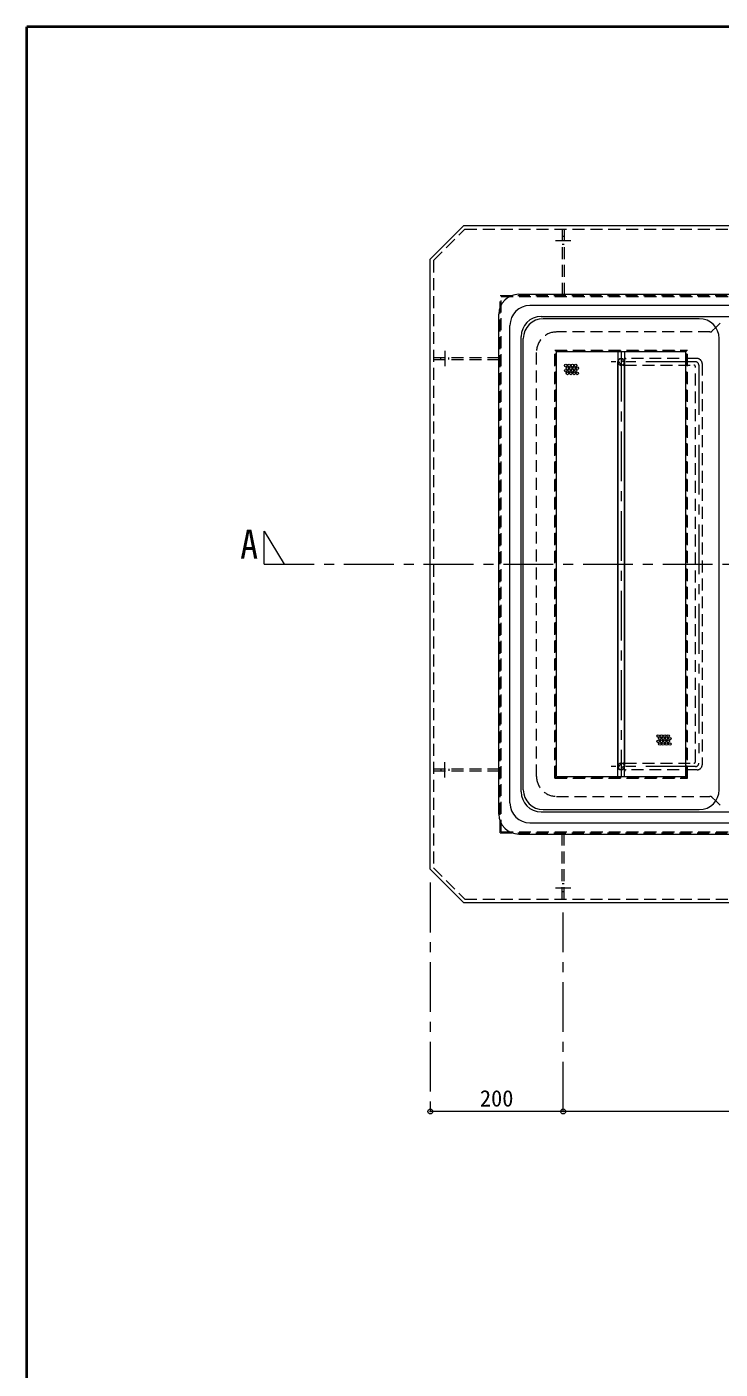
# Model space of a CAD drawing. Units: millimetres at full size, sheet at 1:15; details may follow other scales. Extents: x -3151 to 2924, y -2106 to 2109.
# Drawn here: x -3151 to -2107, y 86 to 2109 of the extents above; entities that cross this region are included whole.
import ezdxf
from ezdxf.enums import TextEntityAlignment as Align

# ---------------------------------------------------------------- set-up
doc = ezdxf.new("R2010")
doc.units = ezdxf.units.MM
doc.header["$LTSCALE"] = 15
doc.header["$PDMODE"] = 32
doc.header["$PDSIZE"] = 7.5
doc.linetypes.add('CHAIN1', pattern=[8, 5, -1, 1, -1])
doc.linetypes.add('DASHED1', pattern=[1.8, 1.2, -0.6])
doc.layers.add('0-0____1', color=7, linetype='Continuous', lineweight=9)
doc.styles.add('ＭＳ ゴシック', font='')
doc.styles.get('ＭＳ ゴシック').set_extended_font_data('MS Gothic')

msp = doc.modelspace()

# ---------------------------------------------------------------- linework, layer by layer
at = {"layer": '0-0____1', "color": 1, "lineweight": 40}
for p in [(-3150.9, -2105.83), (2924.1, 2109.17)]:
    msp.add_line(p, (-3150.9, 2109.17), dxfattribs=at)
at = {"layer": '0-0____1', "lineweight": 18}
for p, q in [((-2493.4, 1809.17), (-2543.4, 1759.17)), ((-873.4, 1809.17), (-2493.4, 1809.17)), ((-2543.4, 839.17), (-2543.4, 1759.17)), ((-2138.4, 1669.17), (-2373.4, 1669.17)), ((-2113.54, 1655.97), (-2106.98, 1662.67)), ((-2403.4, 959.17), (-2403.4, 1639.17)), ((-2108.4, 959.17), (-2108.4, 1639.17)), ((-2353.4, 979.17), (-2353.4, 1619.17)), ((-2158.4, 1619.17), (-2353.4, 1619.17)), ((-2260.9, 1619.17), (-2260.9, 1604.17)), ((-2250.9, 1619.17), (-2250.9, 1604.17)), ((-2260.9, 979.17), (-2260.9, 994.17)), ((-2250.9, 979.17), (-2250.9, 994.17)), ((-2113.54, 942.38), (-2106.98, 935.68)), ((-2373.4, 929.17), (-2138.4, 929.17))]:
    msp.add_line(p, q, dxfattribs=at)
at = {"layer": '0-0____1', "color": 4, "linetype": 'DASHED1'}
for p, q in [((-2538.4, 1757.1), (-2491.33, 1804.17)), ((-2491.33, 1804.17), (-875.47, 1804.17)), ((-2345, 1804.17), (-2345, 1704.17)), ((-2341.8, 1804.17), (-2341.8, 1704.17)), ((-2341.8, 1793.17), (-2345, 1793.17)), ((-2341.8, 1781.17), (-2345, 1781.17)), ((-2438.4, 1704.17), (-928.4, 1704.17)), ((-2438.4, 894.17), (-2438.4, 1704.17)), ((-2436.8, 1702.57), (-930, 1702.57)), ((-2436.8, 895.77), (-2436.8, 1702.57)), ((-2122.29, 1649.17), (-2353.4, 1649.17)), ((-2118.72, 1650.68), (-2113.54, 1655.97)), ((-2383.4, 979.17), (-2383.4, 1619.17)), ((-2355.9, 976.67), (-2355.9, 1621.67)), ((-2355.9, 1621.67), (-2155.9, 1621.67)), ((-2354.9, 977.67), (-2354.9, 1620.67)), ((-2354.9, 1620.67), (-2156.9, 1620.67)), ((-2156.9, 977.67), (-2156.9, 1620.67)), ((-2155.9, 976.67), (-2155.9, 1621.67)), ((-2538.4, 1610.77), (-2438.4, 1610.77)), ((-2538.4, 1607.57), (-2438.4, 1607.57)), ((-2527.4, 1607.57), (-2527.4, 1610.77)), ((-2515.4, 1607.57), (-2515.4, 1610.77)), ((-2250.9, 1599.17), (-2146.57, 1599.17)), ((-2141.57, 1609.17), (-2248.4, 1609.17)), ((-2134.07, 1601.67), (-2134.07, 996.67)), ((-2144.07, 1001.67), (-2144.07, 1596.67)), ((-2250.9, 999.17), (-2146.57, 999.17)), ((-2538.4, 990.77), (-2438.4, 990.77)), ((-2538.4, 987.57), (-2438.4, 987.57)), ((-2527.4, 990.77), (-2527.4, 987.57)), ((-2515.4, 990.77), (-2515.4, 987.57)), ((-2355.9, 976.67), (-2155.9, 976.67)), ((-2354.9, 977.67), (-2156.9, 977.67)), ((-2141.57, 989.17), (-2248.4, 989.17)), ((-2353.4, 949.17), (-2122.29, 949.17)), ((-2118.72, 947.67), (-2113.54, 942.38)), ((-2438.4, 894.17), (-928.4, 894.17)), ((-2436.8, 895.77), (-930, 895.77)), ((-2345, 794.17), (-2345, 894.17)), ((-2341.8, 794.17), (-2341.8, 894.17)), ((-2341.8, 817.17), (-2345, 817.17)), ((-2491.33, 794.17), (-875.47, 794.17)), ((-2341.8, 805.17), (-2345, 805.17))]:
    msp.add_line(p, q, dxfattribs=at)
at = {"layer": '0-0____1', "color": 4, "linetype": 'CHAIN1'}
for p, q in [((-2355, 1787.17), (-2331.8, 1787.17)), ((-2521.4, 1620.77), (-2521.4, 1597.57)), ((-2255.9, 1619.17), (-2255.9, 979.17)), ((-2144.07, 1604.17), (-2270.9, 1604.17)), ((-2139.07, 1599.17), (-2139.07, 999.17)), ((-2793.4, 1299.17), (6.6, 1299.17)), ((-2521.4, 977.57), (-2521.4, 1000.77)), ((-2144.07, 994.17), (-2270.9, 994.17)), ((-2543.4, 819.17), (-2543.4, 474.17)), ((-2355, 811.17), (-2331.8, 811.17)), ((-2343.4, 474.17), (-2343.4, 774.17))]:
    msp.add_line(p, q, dxfattribs=at)
at = {"layer": '0-0____1', "color": 4}
for p, q in [((-2410.19, 1705.96), (-956.61, 1705.96)), ((-973.4, 1689.17), (-2393.4, 1689.17)), ((-2440.19, 922.39), (-2440.19, 1675.96)), ((-2376.61, 1672.39), (-990.19, 1672.39)), ((-2423.4, 939.17), (-2423.4, 1659.17)), ((-2406.61, 955.96), (-2406.61, 1642.39)), ((-2376.61, 925.96), (-990.19, 925.96)), ((-2410.19, 892.39), (-956.61, 892.39)), ((-2393.4, 909.17), (-973.4, 909.17)), ((-2343.4, 474.17), (-2543.4, 474.17)), ((-1683.4, 474.17), (-2343.4, 474.17))]:
    msp.add_line(p, q, dxfattribs=at)
at = {"layer": '0-0____1', "color": 5, "lineweight": 25}
for p, q in [((-2260.9, 1604.17), (-2260.9, 994.17)), ((-2250.9, 1604.17), (-2250.9, 994.17))]:
    msp.add_line(p, q, dxfattribs=at)
at = {"layer": '0-0____1', "lineweight": 18}
for points in [[(-2543.4, 839.17), (-2493.4, 789.17), (-873.4, 789.17), (-823.4, 839.17), (-823.4, 1759.17), (-873.4, 1809.17)], [(-2353.4, 979.17), (-2158.4, 979.17), (-2158.4, 1619.17)]]:
    msp.add_lwpolyline(points, dxfattribs=at)
at = {"layer": '0-0____1', "color": 4, "linetype": 'DASHED1'}
msp.add_lwpolyline([(-2538.4, 1757.1), (-2538.4, 841.25), (-2491.33, 794.17)], dxfattribs=at)
at = {"layer": '0-0____1', "color": 4, "linetype": 'CHAIN1'}
msp.add_lwpolyline([(-2793.4, 1299.17), (-2793.4, 1349.17), (-2763.4, 1299.17)], dxfattribs=at)
at = {"layer": '0-0____1', "color": 4}
for centre in [(-2339.5, 1598.8), (-2334.5, 1598.8), (-2329.5, 1598.8), (-2324.5, 1598.8), (-2339.5, 1590.8), (-2337, 1594.8), (-2337, 1586.8), (-2334.5, 1590.8), (-2332, 1594.8), (-2332, 1586.8), (-2329.5, 1590.8), (-2327, 1594.8), (-2327, 1586.8), (-2324.5, 1590.8), (-2322, 1594.8), (-2322, 1586.8), (-2200.27, 1040.09), (-2200.27, 1032.09), (-2197.77, 1036.09), (-2195.27, 1040.09), (-2195.27, 1032.09), (-2192.77, 1036.09), (-2190.27, 1040.09), (-2190.27, 1032.09), (-2187.77, 1036.09), (-2185.27, 1040.09), (-2185.27, 1032.09), (-2182.77, 1036.09), (-2197.77, 1028.09), (-2192.77, 1028.09), (-2187.77, 1028.09), (-2182.77, 1028.09)]:
    msp.add_circle(centre, 2, dxfattribs=at)
for centre, start, end in [((-2410.19, 1675.96), 90, 180), ((-2393.4, 1659.17), 90, 180), ((-2376.61, 1642.39), 90, 180), ((-2376.61, 955.96), 180, 270), ((-2393.4, 939.17), 180, 270), ((-2410.19, 922.39), 180, 270)]:
    msp.add_arc(centre, 30, start, end, dxfattribs=at)
at = {"layer": '0-0____1', "lineweight": 18}
for centre, start, end in [((-2373.4, 1639.17), 90, 180), ((-2138.4, 1639.17), 0, 90), ((-2373.4, 959.17), 180, 270), ((-2138.4, 959.17), 270, 0)]:
    msp.add_arc(centre, 30, start, end, dxfattribs=at)
at = {"layer": '0-0____1', "color": 4, "linetype": 'DASHED1'}
for centre, radius, start, end in [((-2353.4, 1619.17), 30, 90, 180), ((-2122.29, 1654.17), 5, 270, 315.6053), ((-2250.9, 1609.17), 10, 180, 270), ((-2248.4, 1611.67), 2.5, 180, 270), ((-2146.57, 1596.67), 2.5, 0, 90), ((-2141.57, 1601.67), 7.5, 0, 90), ((-2250.9, 989.17), 10, 90, 180), ((-2146.57, 1001.67), 2.5, 270, 0), ((-2141.57, 996.67), 7.5, 270, 0), ((-2353.4, 979.17), 30, 180, 270), ((-2248.4, 986.67), 2.5, 90, 180), ((-2122.29, 944.17), 5, 44.3947, 90)]:
    msp.add_arc(centre, radius, start, end, dxfattribs=at)
at = {"layer": '0-0____1', "color": 5, "lineweight": 25}
for centre, start, end in [((-2255.9, 1604.17), 0, 180), ((-2255.9, 994.17), 180, 0)]:
    msp.add_arc(centre, 5, start, end, dxfattribs=at)
at = {"layer": '0-0____1', "linetype": 'DASHED1', "lineweight": 18}
for centre, start, end in [((-2255.9, 1604.17), 180, 0), ((-2255.9, 994.17), 0, 180)]:
    msp.add_arc(centre, 5, start, end, dxfattribs=at)
at = {"layer": '0-0____1', "color": 4, "linetype": 'CHAIN1'}
for centre, start, end in [((-2250.9, 1609.17), 180, 270), ((-2144.07, 1599.17), 0, 90), ((-2250.9, 989.17), 90, 180), ((-2144.07, 999.17), 270, 0)]:
    msp.add_arc(centre, 5, start, end, dxfattribs=at)
at = {"layer": '0-0____1', "color": 1}
for p in [(-2543.4, 474.17), (-2343.4, 474.17)]:
    msp.add_point(p, dxfattribs=at)

# ---------------------------------------------------------------- texts
at = {"layer": '0-0____1', "style": 'ＭＳ ゴシック', "width": 0.9}
msp.add_text('A', height=43.99, dxfattribs=at).set_placement((-2829.65, 1294.17), align=Align.BOTTOM_LEFT)
at = {"layer": '0-0____1', "style": 'ＭＳ ゴシック'}
msp.add_text('200', height=24.74, dxfattribs=at).set_placement((-2468.72, 474.17), align=Align.BOTTOM_LEFT)

doc.saveas('drawing.dxf')
